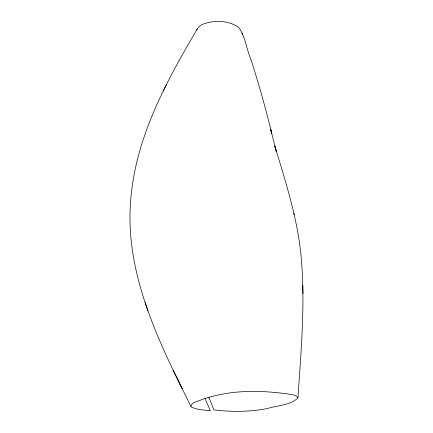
<?xml version="1.0" encoding="UTF-8"?>
<svg xmlns="http://www.w3.org/2000/svg" width="433" height="433" viewBox="0 0 433 433"><rect width="100%" height="100%" fill="white"/><g stroke="black" fill="none" stroke-linecap="round" stroke-linejoin="round"><path stroke-width="0.65" d="M208.933 397.564L213.897 409.889C231.666 412.048 249.798 411.962 267.405 408.535C277.288 405.342 290.359 405.483 297.953 397.851C300.892 352.96 305.065 307.868 301.639 262.88C298.862 222.746 286.408 184.258 274.793 146.013L276.335 151.658L270.722 129.37L271.713 133.337C265.683 108.423 258.804 83.704 250.859 59.332C246.372 48.972 245.468 36.594 238.702 27.414C228.472 20.156 213.491 19.794 202.065 24.573A14.408 9.91 -4.9 0 0 199.618 26.267L197.177 29.108C166.905 80.538 137.039 134.896 131.145 195.364C123.762 263.697 152.481 328.831 182.131 388.547L177.508 379.07L190.877 406.322A27.062 5.618 -3.9 0 0 192.079 407.507L198.574 409.439L210.346 410.803L204.869 397.987M163.246 90.957L166.451 84.511M196.717 29.92L197.177 29.108M173.265 370.199L177.779 379.627M145.023 302.423L147.945 310.883M293.85 213.182L294.218 214.741M242.015 32.93L242.388 34.58M190.877 406.322C191.727 401.624 198.942 401.326 202.411 399.35C215.796 394.864 229.793 392.314 243.893 391.632C258.772 390.793 273.661 392.098 288.416 393.976C291.322 394.983 296.643 394.398 297.953 397.851M302.77 285.233L302.932 293.698"/></g></svg>
